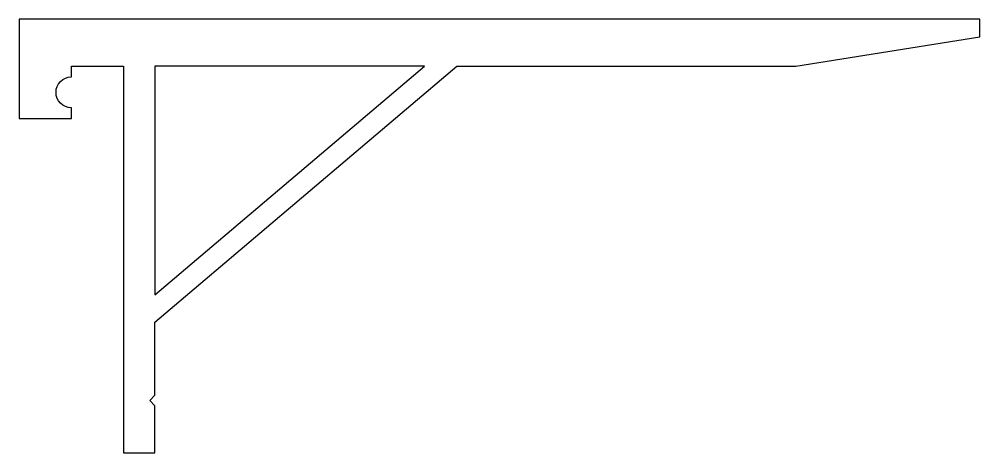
# Model space of a CAD drawing. Extents: x 272.8 to 364.8, y 161.7 to 203.2.
import ezdxf

# ---------------------------------------------------------------- set-up
doc = ezdxf.new("R2010")
doc.units = 0
doc.header["$LTSCALE"] = 15
doc.layers.get('0').update_dxf_attribs({"linetype": 'CONTINUOUS'})

msp = doc.modelspace()

# ---------------------------------------------------------------- linework, layer by layer
at = {"color": 0}
msp.add_lwpolyline([(285.328, 166.659), (285.828, 167.159), (285.828, 174.159), (314.738, 198.659), (347.203, 198.659), (364.828, 201.479), (364.828, 203.159), (272.828, 203.159), (272.828, 193.659), (277.828, 193.659), (277.828, 194.684, -1), (277.828, 197.634), (277.828, 198.659), (282.828, 198.659), (282.828, 161.659), (285.828, 161.659), (285.828, 166.159)], format="xyb", close=True, dxfattribs=at)
msp.add_lwpolyline([(285.828, 176.781), (311.645, 198.659), (285.828, 198.659)], close=True, dxfattribs=at)

doc.saveas('drawing.dxf')
